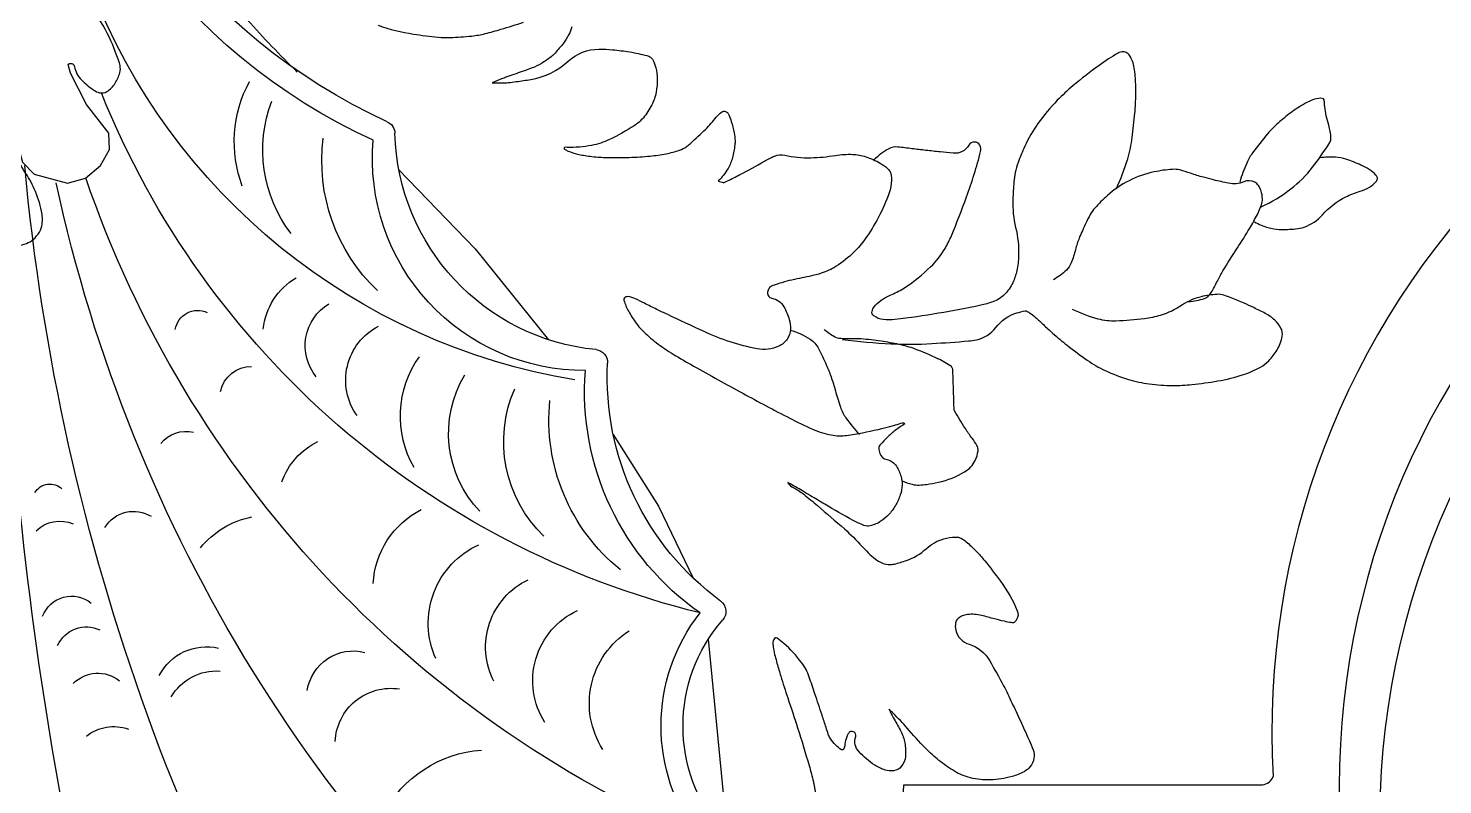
# Model space of a CAD drawing. Header units: millimetres. Extents: x 96 to 279, y 61 to 183.
# Drawn here: x 112.09 to 118.85, y 156.36 to 159.98 of the extents above; entities that cross this region are included whole.
import ezdxf

# ---------------------------------------------------------------- set-up
doc = ezdxf.new("R2010")
doc.units = ezdxf.units.MM
doc.layers.add('PART', color=7, linetype='Continuous')

# ---------------------------------------------------------------- blocks, each defined once
blk = doc.blocks.new('BALMERREPEAT215VIA')
at = {"layer": 'PART'}
blk.add_line((-9.626, 3.5635), (-10.3792, 3.6359), dxfattribs=at)
at = {"layer": 'PART', "flags": 128}
for points in [[(-7.6309, 6.1769, -0.049219), (-7.6579, 6.2422, -0.065195), (-7.6665, 6.295, -0.03191), (-7.6641, 6.3728, -0.058447), (-7.6552, 6.4144, -0.130964), (-7.5971, 6.5015, 0.096571), (-7.5112, 6.613, 0.045979), (-7.4845, 6.6813, -0.067394), (-7.4643, 6.7271, -0.080221), (-7.4362, 6.7599, -0.215908), (-7.4202, 6.7644, -0.157694), (-7.407, 6.7578, -0.054115), (-7.3803, 6.7253, -0.04137), (-7.359, 6.686, -0.023899), (-7.3313, 6.6138, -0.065632), (-7.3219, 6.5643, -0.045003), (-7.3243, 6.4908)], [(-7.5588, 6.2083, -0.057119), (-7.473, 6.3502, -0.064013), (-7.3683, 6.4548, -0.022858), (-7.2515, 6.5367, -0.152962), (-7.2304, 6.5424, -0.064718), (-7.1681, 6.5316, 0.045141), (-7.0797, 6.5128, 0.018835), (-7.0572, 6.511, -0.045131), (-7.0478, 6.5097, -0.329883), (-7.04, 6.5005, -0.098429), (-7.0445, 6.464, -0.03514), (-7.0583, 6.4306, -0.028224), (-7.0806, 6.3915, -0.023195), (-7.1267, 6.327, -0.023678), (-7.1776, 6.2683, -0.030688), (-7.2098, 6.2384, -0.011939), (-7.2989, 6.1689, -0.054981), (-7.3493, 6.1394, -0.033187), (-7.44, 6.1061)], [(-8.1921, 4.2041, -0.021682), (-8.2133, 4.4383, -0.0262), (-8.2123, 4.6329, -0.006273), (-8.1998, 4.8092, -0.029798), (-8.1945, 4.8461, -0.182199), (-8.1362, 4.9386, 0.159966), (-8.0658, 5.0402, 0.021626), (-8.0561, 5.079, 0.144453), (-8.0566, 5.085, 0.058854), (-8.0647, 5.1003, 0.027965), (-8.0871, 5.1288, 0.012362), (-8.1219, 5.1667, -0.01079), (-8.1619, 5.2099, -0.015681), (-8.2205, 5.2805, -0.012024), (-8.2918, 5.3766, -0.04455), (-8.3416, 5.4624, -0.03713), (-8.3837, 5.5737, -0.038057), (-8.4051, 5.6731, -0.034202), (-8.4127, 5.786, -0.024708), (-8.4081, 5.8765, -0.017818), (-8.3911, 6.0011, -0.035668), (-8.3607, 6.1238, -0.050636), (-8.3248, 6.2053, -0.071629), (-8.2941, 6.2449, -0.0555), (-8.243, 6.2844, -0.094176), (-8.1774, 6.309, -0.169091), (-8.1381, 6.3025, -0.080073), (-8.1003, 6.2733, -0.068503), (-8.0681, 6.2277, -0.006656), (-8.0407, 6.1731, -0.007954), (-8.0191, 6.1268, -0.01087), (-7.9933, 6.0654, -0.019074), (-7.9806, 6.0296, -0.093355), (-7.9771, 5.9985, -0.03756), (-7.9884, 5.9221, -0.094507), (-8.0276, 5.8319, 0.07907), (-8.0776, 5.7259, 0.039078), (-8.0934, 5.6504, 0.021943), (-8.1047, 5.5137, 0.07574), (-8.0952, 5.4291, 0.048913), (-8.0489, 5.3062)], [(-8.0111, 5.8598, -0.088521), (-7.9961, 5.9372, -0.168315), (-7.9688, 5.9696, -0.022141), (-7.9139, 5.999, 0.024598), (-7.8645, 6.0257, 0.008401), (-7.7552, 6.0947, -0.00971), (-7.6605, 6.1541, -0.018916), (-7.5947, 6.1903, -0.028586), (-7.5491, 6.21, -0.094796), (-7.5215, 6.2145, -0.065924), (-7.4819, 6.2082, -0.088324), (-7.456, 6.1951, -0.111834), (-7.441, 6.1776, -0.226735), (-7.4391, 6.1252, 0.157601), (-7.4462, 6.0521, 0.004856), (-7.4299, 5.9812, 0.007015), (-7.4175, 5.9324, 0.019848), (-7.3982, 5.8708, -0.023706), (-7.3825, 5.819, -0.080713), (-7.3794, 5.7839, -0.032266), (-7.3915, 5.6971, -0.066003), (-7.4336, 5.5764, -0.067216), (-7.5045, 5.473, -0.024985), (-7.5645, 5.413, -0.055528), (-7.5955, 5.3907, -0.019262), (-7.6375, 5.369, -0.011815), (-7.7081, 5.3381, -0.035972), (-7.7629, 5.3201, 0.03089), (-7.8268, 5.2998, 0.111306), (-7.8616, 5.2765, 0.060486), (-7.9071, 5.2151)], [(-7.4722, 5.5157, -0.030946), (-7.329, 5.5699, -0.045599), (-7.2272, 5.5914, -0.003355), (-7.1109, 5.6043, -0.012124), (-7.0787, 5.6069, -0.019747), (-6.9826, 5.6084, -0.024129), (-6.9042, 5.6028, -0.044463), (-6.8699, 5.5955, -0.051615), (-6.8421, 5.5837, -0.118443), (-6.8235, 5.5667, -0.151519), (-6.8177, 5.5477, -0.127807), (-6.824, 5.524, -0.028714), (-6.8822, 5.4336, -0.016358), (-6.98, 5.3082, -0.025493), (-7.0493, 5.2333, -0.039446), (-7.1607, 5.1403, -0.045623), (-7.2694, 5.0774, -0.022132), (-7.3473, 5.0454, -0.037865), (-7.3948, 5.0323, -0.02615), (-7.4388, 5.026, -0.013474), (-7.5248, 5.0207, -0.067438), (-7.6574, 5.0339, 0.065667), (-7.7934, 5.0479, 0.046239), (-7.8634, 5.0394, 0.053606), (-7.9212, 5.0202, 0.094237), (-7.9787, 4.9796, 0.104207), (-8.0126, 4.9255, 0.035797), (-8.0294, 4.8671, 0.010597), (-8.0677, 4.6656, 0.013816), (-8.097, 4.4567, 0.051689), (-8.0975, 4.4001, 0.138515), (-8.0803, 4.3559, 0.284584), (-8.0574, 4.347, 0.127969), (-8.0371, 4.3566, 0.062474), (-8.0061, 4.3897, 0.059881), (-7.9775, 4.4409, -0.048587), (-7.9438, 4.5046, -0.047156), (-7.8454, 4.6271, -0.066436), (-7.7575, 4.6962, -0.034593), (-7.6972, 4.7264, -0.011644), (-7.5107, 4.7992, -0.024205), (-7.2936, 4.8665, -0.193825), (-7.2645, 4.8626, -0.577861), (-7.264, 4.81, 0.292185), (-7.3024, 4.7344, 0.001524), (-7.2961, 4.6726, 0.001385), (-7.2888, 4.6046, 0.004321), (-7.2808, 4.5378, -0.004271), (-7.2728, 4.4702, -0.153046), (-7.2813, 4.4267, -0.075378), (-7.3346, 4.3563)], [(-8.5958, 4.5044, -0.027907), (-8.6277, 4.458, -0.030705), (-8.6613, 4.4194, -0.01191), (-8.6949, 4.3871, -0.054917), (-8.7031, 4.3811, -0.153313), (-8.7128, 4.3789, -0.060526), (-8.7371, 4.384, -0.268384), (-8.7665, 4.4175, 0.208195), (-8.7984, 4.4634, 0.065255), (-8.8478, 4.4857, 0.085707), (-8.889, 4.4908, 0.066901), (-8.9354, 4.4822, 0.055784), (-8.987, 4.4588, 0.052708), (-9.0314, 4.4254, 0.062537), (-9.0615, 4.3894, 0.082742), (-9.0836, 4.3382, 0.156098), (-9.0815, 4.3083, 0.029213), (-9.0576, 4.2569, 0.01057), (-8.9804, 4.1208, 0.000633), (-8.9396, 4.0526, -0.001146), (-8.9171, 4.0148, -0.005441), (-8.8774, 3.9461, -0.249667), (-8.8773, 3.9443, -0.439606), (-8.8777, 3.9442, -0.025289), (-8.8824, 3.9474, -0.115282), (-8.9005, 3.9693, 0.053552), (-8.9329, 4.0203, 0.007979), (-8.9868, 4.0857, 0.003969), (-9.0982, 4.2146, 0.029587), (-9.1816, 4.2988, -0.04049), (-9.2413, 4.3617, -0.076793), (-9.2617, 4.3971, -0.086941), (-9.2688, 4.4325, -0.066486), (-9.2665, 4.4536, -0.023154), (-9.2492, 4.5118, -0.102157), (-9.1933, 4.6057, 0.116299), (-9.1463, 4.6897, 0.06023), (-9.1373, 4.7465, 0.129937), (-9.1432, 4.7729, 0.05575), (-9.1597, 4.7975, 0.025754), (-9.2035, 4.8442, 0.021122), (-9.2508, 4.8859, 0.010864), (-9.3476, 4.961, 0.059814), (-9.4893, 5.0419, 0.240817), (-9.5319, 5.0387, 0.070469), (-9.5461, 5.0271, 0.2169), (-9.548, 5.0212, 0.019352), (-9.5466, 5.0119, 0.005612), (-9.5402, 4.9804, 0.015436), (-9.5266, 4.9252, -0.013516), (-9.5108, 4.8623, -0.097225), (-9.5091, 4.7959, -0.149685), (-9.5288, 4.7568, -0.160609), (-9.5482, 4.7465, -0.102726), (-9.582, 4.7476, -0.263323), (-9.6502, 4.8116, 0.189525), (-9.729, 4.9097, 0.004867), (-9.8479, 4.9762, 0.014611), (-9.8883, 4.9967, 0.00139), (-9.9717, 5.0359, 0.001319), (-10.0599, 5.0767, 0.006173), (-10.1081, 5.0981, 0.006444), (-10.1547, 5.1174, 0.139632), (-10.1949, 5.1216, 0.128168), (-10.2347, 5.1033, 0.095947), (-10.2591, 5.0741, 0.058399), (-10.2825, 5.0165, 0.029474), (-10.2937, 4.9642, 0.031182), (-10.2983, 4.9139, 0.065774), (-10.2882, 4.8175, 0.077824), (-10.257, 4.7416, 0.031043), (-10.2048, 4.6666, 0.033224), (-10.1474, 4.6033, 0.012649), (-10.0505, 4.5143, -0.017436), (-9.9809, 4.4491, -0.003057), (-9.9609, 4.4288, -0.592214), (-9.961, 4.4286, -0.157469), (-9.9612, 4.4287, -0.002532), (-9.9729, 4.434, -0.028031), (-10.0084, 4.4528, 0.017139), (-10.0657, 4.4848, 0.073378), (-10.1215, 4.5038, 0.06706), (-10.1859, 4.5069, 0.152048), (-10.2349, 4.4869, 0.19568), (-10.2547, 4.4502, 0.099879), (-10.251, 4.4091, 0.075437), (-10.2278, 4.3598, 0.028205), (-10.1983, 4.3208, 0.027784), (-10.164, 4.2847, 0.275793), (-10.0915, 4.2687, -0.910516), (-10.0761, 4.2337, -0.026382), (-10.0836, 4.23, -0.01148), (-10.1015, 4.2228, -0.080462), (-10.1359, 4.216, 0.164592), (-10.1523, 4.2098, 0.362303), (-10.154, 4.2012, 0.079742), (-10.1321, 4.1735, 0.034996), (-10.099, 4.1469, 0.070852), (-10.0802, 4.1375, 0.001824), (-10.0473, 4.1267, -0.001032), (-9.9893, 4.1076, -0.000846), (-9.8867, 4.0735, -0.00108), (-9.8064, 4.0465, -0.080205), (-9.7375, 4.01, -0.049949), (-9.6459, 3.9252, -0.037065), (-9.621, 3.8924, -0.21412), (-9.6198, 3.885, -0.206374), (-9.6266, 3.8766, -0.128002), (-9.643, 3.8727, -0.035163), (-9.6709, 3.8752, -0.026523), (-9.707, 3.8831, -0.002548), (-9.7728, 3.9014, -0.005622), (-9.8024, 3.9102, -0.006716), (-9.9056, 3.9436, 0.004823), (-10.0492, 3.9907, 0.005687), (-10.2301, 4.0459, 0.013436), (-10.3075, 4.0663, 0.012528), (-10.3179, 4.0685, 0.000637), (-10.523, 4.1057, 0.008188)], [(-8.8679, 4.4903, -0.047348), (-8.8851, 4.5387, -0.070502), (-8.8888, 4.5731, -0.028568), (-8.8856, 4.608, -0.017226), (-8.875, 4.6651, -0.079412), (-8.8258, 4.7899, -0.145174), (-8.7713, 4.8405, -0.086861), (-8.7249, 4.8541, -0.161856), (-8.699, 4.8487, -0.032788), (-8.6646, 4.8254, 0.024419), (-8.6188, 4.7934, 0.008254), (-8.5337, 4.7417, 0.11744), (-8.5269, 4.7397, 0.009046), (-8.5053, 4.7387, -0.002389), (-8.4237, 4.7363, -0.000722), (-8.3484, 4.7336, -0.003893), (-8.3344, 4.7329, -0.230546), (-8.3225, 4.7263, -0.040372), (-8.2849, 4.6622, -0.024205), (-8.2384, 4.5528, -0.036168), (-8.2164, 4.4763, -0.016485), (-8.2012, 4.3906, -0.014773), (-8.1902, 4.2941, -0.031709), (-8.1893, 4.249, 0.028335), (-8.1887, 4.1984, 0.105102), (-8.1795, 4.1666, 0.057774), (-8.1456, 4.1175)], [(-7.4348, 3.6115, -0.047518), (-7.4423, 3.6355, -0.165942), (-7.4414, 3.6428, -0.006254), (-7.4349, 3.656, -0.001403), (-7.4048, 3.7143, -0.009204), (-7.3408, 3.8319, 0.022427), (-7.3159, 3.8808, 0.165438), (-7.3111, 3.9292, -0.06283), (-7.324, 4.0538, -0.036242), (-7.3128, 4.1718, 0.052454), (-7.3078, 4.2536, 0.066429), (-7.3191, 4.3174, 0.057258), (-7.3498, 4.3859, 0.043505), (-7.3751, 4.4209, 0.096568), (-7.3905, 4.433, 0.079196), (-7.4047, 4.4377, 0.042737), (-7.4322, 4.4397, 0.082061), (-7.4913, 4.4292, 0.037652), (-7.6105, 4.3767, 0.031451), (-7.7122, 4.314, 0.045309), (-7.7754, 4.2601, 0.050665), (-7.8426, 4.1757, 0.06821), (-7.8764, 4.1029, 0.030873), (-7.8985, 4.0114, -0.029534), (-7.9214, 3.9157, -0.006875), (-7.9332, 3.8786, -0.019441), (-7.938, 3.8657, -0.133743), (-7.9447, 3.8571, -0.074265), (-7.9617, 3.848, -0.463651), (-7.9956, 3.8676, 0.222104), (-8.0362, 3.9252, 0.057665), (-8.097, 3.9511, 0.081956), (-8.1433, 3.9569, 0.141103), (-8.191, 3.9411, 0.134524), (-8.2251, 3.901, 0.15858), (-8.2377, 3.7976, 0.060665), (-8.1554, 3.5439, 0.00098), (-8.0738, 3.3693, 0.003281), (-8.049, 3.3173, 0.005212), (-8.0195, 3.2581, -0.007304), (-7.9986, 3.2158, -0.08707), (-7.9881, 3.1777, -0.224044), (-7.9935, 3.1626, -0.277549), (-8.0053, 3.1597, -0.0543), (-8.0588, 3.1827, -0.026934), (-8.1146, 3.2183, -0.040919), (-8.1478, 3.2465, -0.031998), (-8.2072, 3.3141, -0.028913), (-8.2633, 3.3962, -0.007441), (-8.3198, 3.4934, -0.003117), (-8.4497, 3.7281, -0.006094), (-8.569, 3.9532, -0.012892), (-8.6212, 4.0617, -0.060033), (-8.6492, 4.151, -0.075616), (-8.6516, 4.2254, -0.022645), (-8.6391, 4.3014, -0.011422), (-8.604, 4.45, -0.018738), (-8.5935, 4.4851, 0.060367), (-8.5911, 4.4962, 0.153105), (-8.5914, 4.4978, 0.03075), (-8.5958, 4.5044)], [(-8.1483, 3.9559, 0.075729), (-8.1913, 4.0507, 0.131933), (-8.2363, 4.0911, 0.013328), (-8.3139, 4.1279, 0.018507), (-8.3713, 4.1508, 0.019687), (-8.4376, 4.1715, -0.016706), (-8.5159, 4.1954, -0.070358), (-8.5678, 4.2218, -0.039971), (-8.6464, 4.2868)], [(-7.2745, 2.8878, -0.195107), (-7.2755, 2.8753, -0.482173), (-7.2813, 2.8741, -0.094872), (-7.2847, 2.8781, -0.030153), (-7.2918, 2.893, -0.037641), (-7.3061, 2.9372, -0.028423), (-7.317, 2.9977, -0.02347), (-7.3226, 3.0717, -0.015307), (-7.3224, 3.1856, -0.016463), (-7.3158, 3.285, -0.02126), (-7.305, 3.3614, -0.038289), (-7.2877, 3.4263, -0.070679), (-7.2709, 3.4587, -0.029541), (-7.2554, 3.478, -0.007321), (-7.1869, 3.5513, -0.041622), (-7.1299, 3.6014, 0.088827), (-7.1054, 3.6274, 0.169907), (-7.1017, 3.6423, 0.187633), (-7.108, 3.6547, 0.080176), (-7.1189, 3.6617, 0.030451), (-7.1506, 3.6734, 0.024371), (-7.2049, 3.6869, 0.035256), (-7.2432, 3.6917, 0.052808), (-7.2629, 3.6907, 0.016867), (-7.3233, 3.679, 0.080153), (-7.3756, 3.6579, 0.059927), (-7.4348, 3.6115)], [(-6.9654, 2.5296, -0.013969), (-6.9665, 2.5783, -0.02442), (-6.965, 2.6061, -0.009538), (-6.9602, 2.6452, -0.005381), (-6.9496, 2.7144, -0.146257), (-6.8625, 2.8934, 0.186796), (-6.8047, 3.0405, 0.023954), (-6.8076, 3.1058, 0.018865), (-6.8182, 3.1881, 0.020497), (-6.8353, 3.2693, 0.085058), (-6.8435, 3.2878, 0.133241), (-6.8555, 3.2983, 0.050207), (-6.8947, 3.3127, 0.06086), (-6.9462, 3.3195, 0.048977), (-7.0104, 3.3138, 0.069072), (-7.0716, 3.2932, 0.061107), (-7.1324, 3.253, 0.073005), (-7.171, 3.2088, 0.031433), (-7.2372, 3.0905, 0.066331), (-7.265, 3.0052, 0.050453), (-7.2745, 2.8878)], [(-6.6908, 1.9847, -0.046551), (-6.7327, 2.1528, -0.014491), (-6.7473, 2.2709, -0.030272), (-6.7492, 2.3278, -0.020901), (-6.742, 2.432, -0.033727), (-6.7305, 2.4957, -0.009979), (-6.7097, 2.5719, -0.006999), (-6.6765, 2.6795, -0.011724)], [(-6.6982, 2.91, 0.060915), (-6.7352, 2.8965, 0.048893), (-6.7766, 2.8702, 0.017176), (-6.8235, 2.8307, 0.040686), (-6.8413, 2.8119, 0.035849), (-6.8735, 2.7651, 0.041353), (-6.8949, 2.7206, 0.01029), (-6.9121, 2.6728, -0.006366), (-6.9393, 2.5954, -0.006838), (-6.9474, 2.5742, -0.003222), (-6.9654, 2.5296)], [(-4.9396, 0.4387, -0.020223), (-5.1699, 0.4913, -0.034352), (-5.3014, 0.5369, -0.002601), (-5.5279, 0.6347, -0.010122), (-5.5854, 0.6613, -0.012876), (-5.8183, 0.7822, -0.011292), (-6.0769, 0.9328, -0.014603), (-6.1516, 0.9817, -0.002919), (-6.5164, 1.2389, -0.028301), (-6.665, 1.3583, -0.015608), (-6.9144, 1.5973)], [(-6.8775, 0.5012, 0.016024), (-6.8747, 0.505, 0.051785), (-6.874, 0.5063, 0.479961), (-6.8878, 0.5311, -0.158628), (-6.9512, 0.5644, -0.0389), (-7.0004, 0.6234, -0.097712), (-7.013, 0.6515, -0.196174), (-7.0075, 0.6859, -0.117572), (-6.9675, 0.7262, -0.070842), (-6.9176, 0.7482, -0.114267), (-6.8835, 0.7497, -0.03799), (-6.87, 0.7461, -0.00749), (-6.8035, 0.7219, -0.053564), (-6.6567, 0.6471, -0.049008), (-6.5164, 0.5345)], [(-7.7047, 0.1797, -0.106726), (-7.7354, 0.2187, -0.131474), (-7.7432, 0.2584, -0.073833), (-7.7337, 0.3018, -0.086889), (-7.7143, 0.3343, -0.083172), (-7.679, 0.3638, -0.09856), (-7.6421, 0.3765, -0.08832), (-7.5792, 0.374, -0.049496), (-7.473, 0.3394, -0.048564), (-7.3898, 0.2928, 0.070403), (-7.331, 0.2631, 0.032889), (-7.28, 0.2495, 0.041757), (-7.2387, 0.2449, 0.053468), (-7.2273, 0.2458, 0.02572), (-7.2041, 0.2513)]]:
    blk.add_lwpolyline(points, format="xyb", dxfattribs=at)
for points in [[(-8.6465, 3.1086), (-8.9898, 3.3247), (-9.3336, 3.4916)], [(-7.3815, 2.0832), (-7.7596, 2.4478), (-8.1937, 2.7991)], [(-7.2041, 0.2513), (-7.2476, 0.2559), (-7.345, 0.2834), (-7.4028, 0.338), (-7.4457, 0.4988), (-7.421, 0.5843), (-7.3615, 0.6565), (-7.2839, 0.6988), (-7.2062, 0.6953), (-7.0693, 0.5887), (-6.919, 0.5128), (-6.8775, 0.5012)]]:
    blk.add_lwpolyline(points, dxfattribs=at)
at = {"layer": 'PART'}
for centre, radius, start, end in [((-10.0407, 4.2141), 0.7715, 228.95421, 311.11212), ((-9.4929, 3.5865), 0.0615, 36.19116, 131.11212), ((-8.374, 4.4051), 1.3249, 216.19116, 272.95676), ((-10.0407, 4.2141), 0.8763, 232.23579, 308.08625), ((-5.6924, 5.6087), 5.3122, 203.1373, 251.01729), ((-8.4421, 4.2611), 1.2892, 214.85019, 274.50566), ((-5.4627, 4.5181), 4.1579, 193.82692, 248.11001), ((-9.9322, 3.4049), 0.4105, 237.55244, 327.56915), ((-8.5777, 3.7231), 0.922, 218.986, 275.84772), ((-5.8994, 7.6459), 7.3649, 218.6024, 257.90054), ((-8.3025, 3.0205), 0.0615, 5.54529, 92.95676), ((-7.1809, 3.1294), 1.0653, 185.54529, 268.60624), ((-9.8245, 3.0947), 0.3711, 237.4328, 334.91479), ((-5.4123, 3.417), 3.0142, 189.3791, 248.7585), ((-7.3281, 2.9698), 1.0128, 179.65435, 274.99294), ((-8.6806, 3.213), 0.6283, 223.8902, 293.63717), ((-9.6643, 2.8567), 0.3584, 243.01199, 334.31), ((-10.7305, 2.519), 0.5765, 297.76863, 355.92205), ((-9.5492, 2.6351), 0.4113, 245.67429, 335.72416), ((-8.6412, 2.8622), 0.5409, 226.39027, 301.11774), ((-9.3823, 2.3817), 0.422, 273.09124, 333.06742), ((-8.5596, 2.5812), 0.4906, 240.00628, 305.428), ((-6.3895, 10.8181), 10.5694, 235.45301, 264.72768), ((-10.1266, 2.0445), 0.2662, 272.53692, 8.96371), ((-7.2083, 2.0029), 0.0615, 20.76902, 88.60624), ((-8.3873, 2.1196), 0.2908, 234.3949, 332.52465), ((-7.3364, 2.5762), 0.8618, 223.74451, 277.04), ((-4.5467, 3.2238), 2.8668, 204.72382, 261.98122), ((-9.9047, 1.8658), 0.223, 278.7783, 14.29246), ((-4.6697, 3.1284), 2.823, 204.43068, 264.39364), ((-8.9875, 1.8471), 0.3426, 289.42921, 333.79943), ((-8.2225, 1.8692), 0.2339, 230.65697, 328.87761), ((-8.1773, 1.7585), 0.3257, 276.02813, 329.19817), ((-7.2876, 2.0894), 0.6568, 232.58415, 290.88284), ((-9.4526, 1.4607), 0.4195, 308.87278, 348.87109), ((-8.4708, 1.3763), 0.1488, 281.53462, 0.94347), ((-7.2479, 1.9043), 0.6083, 249.62977, 298.22401), ((-10.0268, 1.2094), 0.2491, 300.17032, 4.22592), ((-9.9164, 1.1636), 0.2548, 297.21731, 13.00483), ((-8.1618, 1.1206), 0.1082, 278.92609, 24.93174), ((-7.0716, 18.867), 18.6965, 251.94733, 268.06071), ((-8.79, 1.067), 0.158, 309.16729, 12.64781), ((-9.1756, 0.8146), 0.1612, 301.41412, 31.44093), ((-10.2487, 0.7188), 0.2056, 320.62625, 20.12226), ((-9.9532, 0.6433), 0.1649, 314.43278, 38.54974), ((-9.7194, 0.5888), 0.1523, 294.85287, 24.90272), ((-9.568, 0.5179), 0.1483, 290.58843, 39.13257), ((-9.2237, 0.4609), 0.1624, 315.86988, 23.54576), ((-8.9671, 0.4139), 0.0833, 300.67075, 43.7741)]:
    blk.add_arc(centre, radius, start, end, dxfattribs=at)
blk = doc.blocks.new('BALMERREPEAT215VIB')
at = {"layer": 'PART', "xscale": -1, "rotation": 180}
blk.add_blockref('BALMERREPEAT215VIA', (0, 0), dxfattribs=at)

msp = doc.modelspace()

# ---------------------------------------------------------------- linework, layer by layer
msp.add_line((116.27493, 156.36015), (117.99005, 156.36015))
at = {"flags": 128}
msp.add_lwpolyline([(110.97896, 152.98957), (112.49994, 153.03225), (113.23714, 153.19482), (113.96725, 153.44333), (114.65815, 153.7618), (115.27892, 154.15745), (115.54994, 154.38409), (115.77762, 154.62472), (115.95525, 154.88013), (116.09516, 155.17016), (116.20126, 155.5084), (116.22289, 155.6366), (116.24246, 155.8109), (116.25985, 156.04689), (116.27493, 156.36015)], dxfattribs=at)
for centre, radius, start, end in [((121.83965, 156.61722), 3.80411, 86.722225, 183.277775), ((122.10511, 156.35176), 3.74771, 85.261009, 184.738991), ((122.27537, 156.1815), 3.72538, 84.164333, 185.835667), ((117.98418, 156.4214), 0.06153, 275.469288, 339.362425)]:
    msp.add_arc(centre, radius, start, end)

# ---------------------------------------------------------------- block references
at = {"rotation": 90}
msp.add_blockref('BALMERREPEAT215VIB', (111.77548, 166.68139), dxfattribs=at)

doc.saveas('drawing.dxf')
